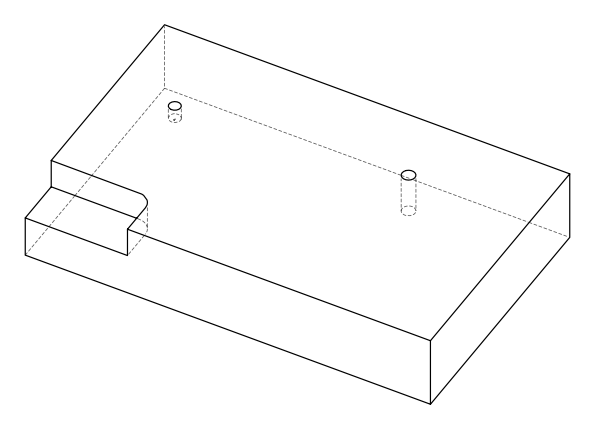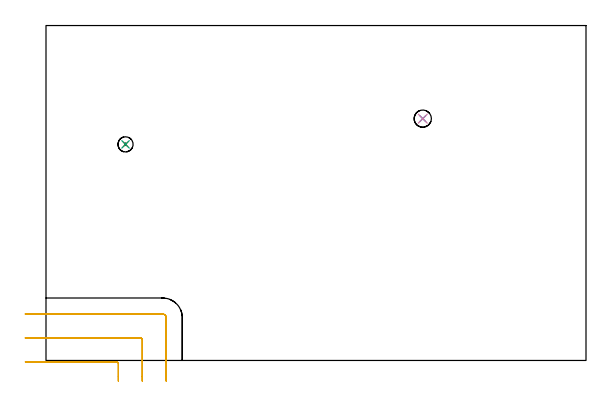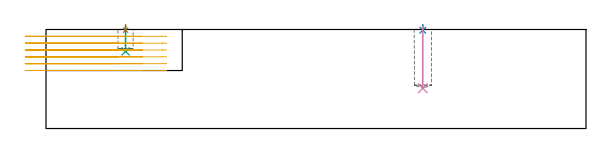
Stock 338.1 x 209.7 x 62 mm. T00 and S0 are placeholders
(PLAN: 5 operations, 3 tool changes, 4.3 min)
(1 SPOT_DRILL | STEP1POCKET | NXT0321_9005460120000 | 0.03 min | 1 mm3)
(2 SPOT_DRILL_1 | STEP1POCKET_1 | NXT0321_9005460120000 | 0.03 min | 0 mm3)
(3 DRILL_BLIND_HOLE_INTO_CENTER | STEP1POCKET | NXT0301_066 | 0.06 min | 885 mm3)
(4 DRILL_BLIND_HOLE_INTO_CENTER_1 | STEP1POCKET_1 | NXT0301_079 | 0.16 min | 3241 mm3)
(5 MILL_CORNER_NOTCH_RECTANGULAR | CORNER_NOTCH_RECTANGULAR | UGT0201_136 | Follow Part, ap 5, ae 75% | 4.03 min | 84889 mm3)
(TOOL NXT0321_9005460120000 | NC Spot Drill, 142deg, 12mm, Carbide, Uncoated | D12 PA142 FL30 Z2)
(TOOL NXT0301_066 | Carbide Drill 9.5mm [860.1-0950-029A1-MM 2214] | D9.5 PA140 FL47 Z2)
(TOOL NXT0301_079 | Carbide Drill 10.8mm [860.1-1080-032A1-MM 2214] | D10.8 PA140 FL55 Z2)
(TOOL UGT0201_136 | Carbide End Mill 20.0 | D20 FL30 Z4)
(OP 1 SPOT_DRILL)
G17 G21 G94 G90
T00 M6
G54
G17 G0 G90 X49.8 Y135.3 S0 M3
G43 Z72. H0
G94 G81 G98 Z61.591 F250. R65.
G80
M5
M2
(OP 2 SPOT_DRILL_1)
G17 G21 G94 G90
T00 M6
G54
G17 G0 G90 X235.9 Y151.4 S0 M3
G43 Z72. H0
G94 G81 G98 Z61.535 F250. R65.
G80
M5
M2
(OP 3 DRILL_BLIND_HOLE_INTO_CENTER)
G17 G21 G94 G90
T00 M6
G54
G17 G0 G90 X49.8 Y135.3 S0 M3
G43 Z72. H1
G94 G81 G98 Z48.3 F250. R64.
G80
M5
M2
(OP 4 DRILL_BLIND_HOLE_INTO_CENTER_1)
G17 G21 G94 G90
T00 M6
G54
G17 G0 G90 X235.9 Y151.4 S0 M3
G43 Z72. H1
G94 G81 G98 Z25.2 F250. R64.
G80
M5
M2
(OP 5 MILL_CORNER_NOTCH_RECTANGULAR)
G17 G21 G94 G90
T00 M6
G54
G17 G0 G90 X45.3 Y-13. S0 M3
G43 Z72. H0
Z57.717
G94 G1 Y-10. F250.
Y-1.895 F500.
G3 X44.305 Y-0.9 R1.
G1 X-9.959
X-12.959 F250.
G0 Z72.
X60.3 Y-13.
Z57.717
G1 Y-10.
Y13.104 F500.
G3 X59.304 Y14.1 R1.
G1 X-10.
X-13. F250.
G0 Z72.
X75.3 Y-13.
Z57.717
G1 Y-10.
Y26.8 F500.
G3 X73. Y29.1 R2.3
G1 X-10.
X-13. F250.
G0 Z72.
X45.3 Y-13.
Z53.433
G1 Y-10.
Y-1.895 F500.
G3 X44.305 Y-0.9 R1.
G1 X-9.959
X-12.959 F250.
G0 Z72.
X60.3 Y-13.
Z53.433
G1 Y-10.
Y13.104 F500.
G3 X59.304 Y14.1 R1.
G1 X-10.
X-13. F250.
G0 Z72.
X75.3 Y-13.
Z53.433
G1 Y-10.
Y26.8 F500.
G3 X73. Y29.1 R2.3
G1 X-10.
X-13. F250.
G0 Z72.
X45.3 Y-13.
Z49.15
G1 Y-10.
Y-1.895 F500.
G3 X44.305 Y-0.9 R1.
G1 X-9.959
X-12.959 F250.
G0 Z72.
X60.3 Y-13.
Z49.15
G1 Y-10.
Y13.104 F500.
G3 X59.304 Y14.1 R1.
G1 X-10.
X-13. F250.
G0 Z72.
X75.3 Y-13.
Z49.15
G1 Y-10.
Y26.8 F500.
G3 X73. Y29.1 R2.3
G1 X-10.
X-13. F250.
G0 Z72.
X45.3 Y-13.
Z44.867
G1 Y-10.
Y-1.895 F500.
G3 X44.305 Y-0.9 R1.
G1 X-9.959
X-12.959 F250.
G0 Z72.
X60.3 Y-13.
Z44.867
G1 Y-10.
Y13.104 F500.
G3 X59.304 Y14.1 R1.
G1 X-10.
X-13. F250.
G0 Z72.
X75.3 Y-13.
Z44.867
G1 Y-10.
Y26.8 F500.
G3 X73. Y29.1 R2.3
G1 X-10.
X-13. F250.
G0 Z72.
X45.3 Y-13.
Z40.583
G1 Y-10.
Y-1.895 F500.
G3 X44.305 Y-0.9 R1.
G1 X-9.959
X-12.959 F250.
G0 Z72.
X60.3 Y-13.
Z40.583
G1 Y-10.
Y13.104 F500.
G3 X59.304 Y14.1 R1.
G1 X-10.
X-13. F250.
G0 Z72.
X75.3 Y-13.
Z40.583
G1 Y-10.
Y26.8 F500.
G3 X73. Y29.1 R2.3
G1 X-10.
X-13. F250.
G0 Z72.
X45.3 Y-13.
Z36.3
G1 Y-10.
Y-1.895 F500.
G3 X44.305 Y-0.9 R1.
G1 X-9.959
X-12.959 F250.
G0 Z72.
X60.3 Y-13.
Z36.3
G1 Y-10.
Y13.104 F500.
G3 X59.304 Y14.1 R1.
G1 X-10.
X-13. F250.
G0 Z72.
X75.3 Y-13.
Z36.3
G1 Y-10.
Y26.8 F500.
G3 X73. Y29.1 R2.3
G1 X-10.
X-13. F250.
G0 Z72.
M5
M2
